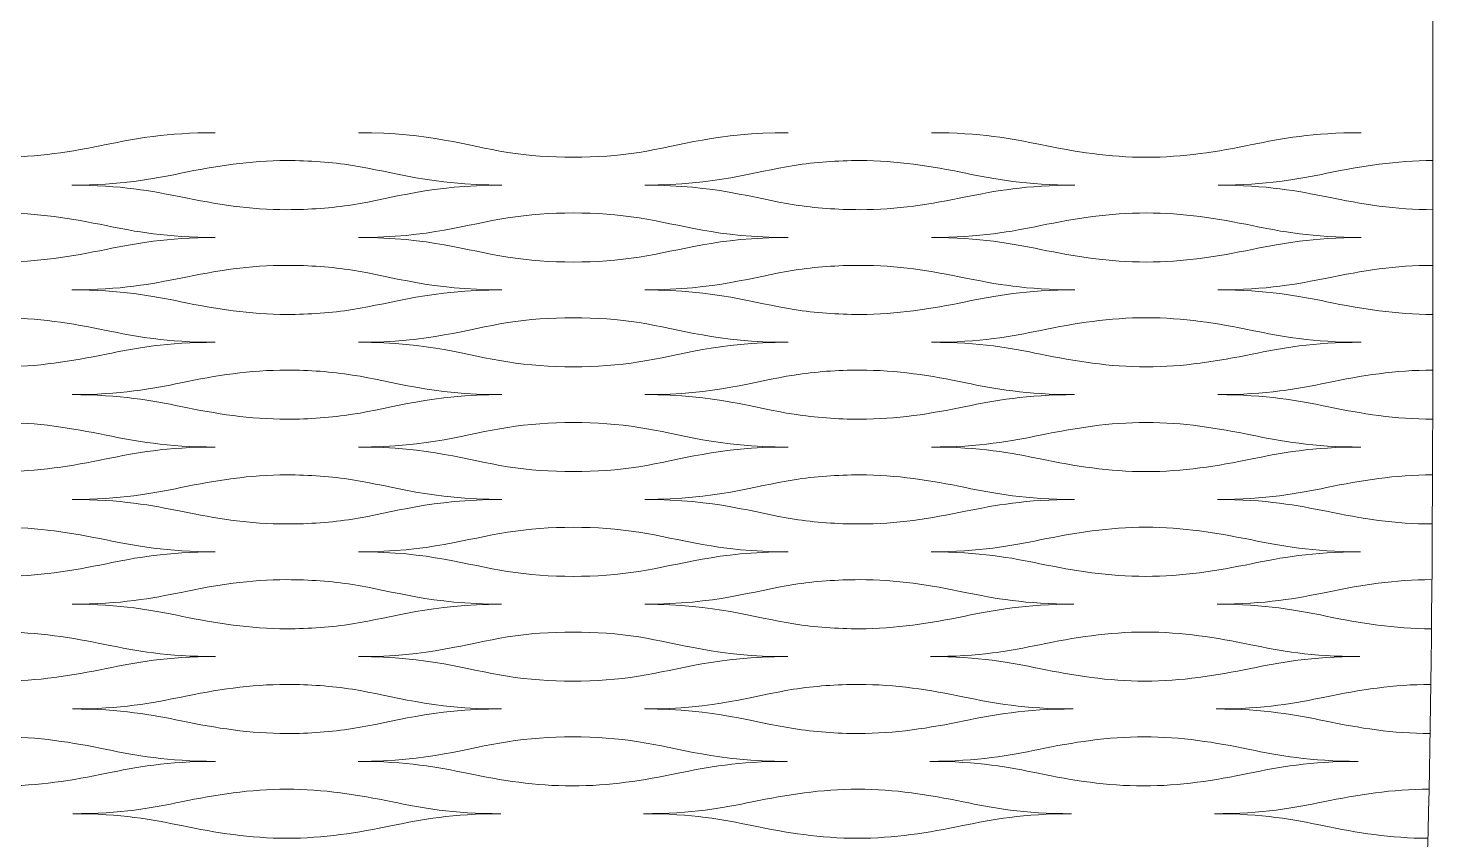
# Model space of a CAD drawing. Header units: centimetres. Extents: x -29.7 to 21.6, y -14.4 to 13.7.
# Drawn here: x 15.47 to 21.58, y 6.63 to 10.16 of the extents above; entities that cross this region are included whole.
import ezdxf

# ---------------------------------------------------------------- set-up
doc = ezdxf.new("R2010")
doc.units = ezdxf.units.CM
doc.header["$MEASUREMENT"] = 0
doc.layers.add('Layer 1', color=7, linetype='Continuous')

msp = doc.modelspace()

# ---------------------------------------------------------------- linework, layer by layer
at = {"layer": 'Layer 1', "color": 1, "lineweight": 9}
for points, knots in [([(11.61165, 9.70732), (11.61165, 9.70732), (11.61165, 13.6953), (11.61165, 13.6953), (11.61165, 13.6953), (11.61165, 13.6953), (21.58158, 13.6953), (21.58158, 13.6953), (21.58158, 13.6953), (21.58158, 13.6953), (21.58158, 9.70732), (21.58158, 9.70732)], [0, 0, 0, 0, 0.25, 0.25, 0.25, 0.25, 0.5, 0.5, 0.5, 0.5, 1, 1, 1, 1]), ([(14.41568, 9.70732), (14.62603, 9.70732), (14.76536, 9.68134), (14.88959, 9.65572), (14.88959, 9.65572), (15.04142, 9.62438), (15.18971, 9.60047), (15.35034, 9.60047), (15.35034, 9.60047), (15.51098, 9.60047), (15.6593, 9.62438), (15.81116, 9.65572), (15.81116, 9.65572), (15.9354, 9.68134), (16.07472, 9.70732), (16.28503, 9.70732)], [0, 0, 0, 0, 0.2, 0.2, 0.2, 0.2, 0.4, 0.4, 0.4, 0.4, 0.6, 0.6, 0.6, 0.6, 1, 1, 1, 1]), ([(16.90814, 9.70732), (17.21971, 9.70732), (17.3755, 9.65033), (17.55724, 9.62184), (17.55724, 9.62184), (17.73902, 9.59333), (17.94671, 9.59333), (18.12845, 9.62184), (18.12845, 9.62184), (18.31019, 9.65033), (18.46598, 9.70732), (18.77755, 9.70732)], [0, 0, 0, 0, 0.25, 0.25, 0.25, 0.25, 0.5, 0.5, 0.5, 0.5, 1, 1, 1, 1]), ([(21.58158, 9.70732), (21.58158, 6.85878), (21.58158, 5.4345), (21.33233, 4.0102), (21.33233, 4.0102), (21.08307, 2.58594), (20.58459, 1.16166), (18.59057, -0.26262)], [0, 0, 0, 0, 0.3333333, 0.3333333, 0.3333333, 0.3333333, 1, 1, 1, 1]), ([(19.40063, 9.70732), (19.61098, 9.70732), (19.7503, 9.68134), (19.87457, 9.65572), (19.87457, 9.65572), (20.02637, 9.62438), (20.17465, 9.60047), (20.33529, 9.60047), (20.33529, 9.60047), (20.49593, 9.60047), (20.64425, 9.62438), (20.79611, 9.65572), (20.79611, 9.65572), (20.92038, 9.68134), (21.0597, 9.70732), (21.27001, 9.70732)], [0, 0, 0, 0, 0.2, 0.2, 0.2, 0.2, 0.4, 0.4, 0.4, 0.4, 0.6, 0.6, 0.6, 0.6, 1, 1, 1, 1]), ([(16.59661, 9.58622), (16.43598, 9.58622), (16.28769, 9.5623), (16.13582, 9.53098), (16.13582, 9.53098), (16.01159, 9.50534), (15.87226, 9.47936), (15.66195, 9.47936)], [0, 0, 0, 0, 0.3333333, 0.3333333, 0.3333333, 0.3333333, 1, 1, 1, 1]), ([(16.59661, 9.58622), (16.69397, 9.58622), (16.79133, 9.5791), (16.88219, 9.56484), (16.88219, 9.56484), (17.06393, 9.53635), (17.21971, 9.47936), (17.53129, 9.47936)], [0, 0, 0, 0, 0.3333333, 0.3333333, 0.3333333, 0.3333333, 1, 1, 1, 1]), ([(19.08909, 9.58622), (18.99173, 9.58622), (18.89436, 9.5791), (18.80351, 9.56484), (18.80351, 9.56484), (18.62177, 9.53635), (18.46598, 9.47936), (18.15441, 9.47936)], [0, 0, 0, 0, 0.3333333, 0.3333333, 0.3333333, 0.3333333, 1, 1, 1, 1]), ([(19.08906, 9.58622), (19.24973, 9.58622), (19.39801, 9.5623), (19.54984, 9.53098), (19.54984, 9.53098), (19.67411, 9.50534), (19.81344, 9.47936), (20.02379, 9.47936)], [0, 0, 0, 0, 0.3333333, 0.3333333, 0.3333333, 0.3333333, 1, 1, 1, 1]), ([(21.58156, 9.58622), (21.42093, 9.58622), (21.27264, 9.5623), (21.12081, 9.53098), (21.12081, 9.53098), (20.99654, 9.50534), (20.85721, 9.47936), (20.64687, 9.47936)], [0, 0, 0, 0, 0.3333333, 0.3333333, 0.3333333, 0.3333333, 1, 1, 1, 1]), ([(16.59661, 9.37249), (16.43598, 9.37249), (16.28769, 9.39641), (16.13582, 9.42773), (16.13582, 9.42773), (16.01159, 9.45339), (15.87226, 9.47936), (15.66195, 9.47936)], [0, 0, 0, 0, 0.3333333, 0.3333333, 0.3333333, 0.3333333, 1, 1, 1, 1]), ([(16.59661, 9.37249), (16.69397, 9.37249), (16.79133, 9.37963), (16.88219, 9.39389), (16.88219, 9.39389), (17.06393, 9.42238), (17.21971, 9.47936), (17.53129, 9.47936)], [0, 0, 0, 0, 0.3333333, 0.3333333, 0.3333333, 0.3333333, 1, 1, 1, 1]), ([(19.08909, 9.37249), (18.99173, 9.37249), (18.89436, 9.37963), (18.80351, 9.39389), (18.80351, 9.39389), (18.62177, 9.42238), (18.46598, 9.47936), (18.15441, 9.47936)], [0, 0, 0, 0, 0.3333333, 0.3333333, 0.3333333, 0.3333333, 1, 1, 1, 1]), ([(19.08906, 9.37249), (19.24969, 9.37249), (19.39801, 9.39641), (19.54984, 9.42773), (19.54984, 9.42773), (19.67411, 9.45339), (19.81344, 9.47936), (20.02379, 9.47936)], [0, 0, 0, 0, 0.3333333, 0.3333333, 0.3333333, 0.3333333, 1, 1, 1, 1]), ([(21.58153, 9.37249), (21.42089, 9.37249), (21.27264, 9.39641), (21.12081, 9.42773), (21.12081, 9.42773), (20.99654, 9.45339), (20.85721, 9.47936), (20.64687, 9.47936)], [0, 0, 0, 0, 0.3333333, 0.3333333, 0.3333333, 0.3333333, 1, 1, 1, 1]), ([(14.41572, 9.2514), (14.62603, 9.2514), (14.76536, 9.27737), (14.88959, 9.30302), (14.88959, 9.30302), (15.04145, 9.33435), (15.18971, 9.35826), (15.35034, 9.35826), (15.35034, 9.35826), (15.51098, 9.35826), (15.6593, 9.33435), (15.81116, 9.30302), (15.81116, 9.30302), (15.93543, 9.27737), (16.07472, 9.2514), (16.28503, 9.2514)], [0, 0, 0, 0, 0.2, 0.2, 0.2, 0.2, 0.4, 0.4, 0.4, 0.4, 0.6, 0.6, 0.6, 0.6, 1, 1, 1, 1]), ([(16.90814, 9.2514), (17.21971, 9.2514), (17.3755, 9.30838), (17.55724, 9.33689), (17.55724, 9.33689), (17.73902, 9.36538), (17.94671, 9.36538), (18.12845, 9.33689), (18.12845, 9.33689), (18.31019, 9.30838), (18.46598, 9.2514), (18.77755, 9.2514)], [0, 0, 0, 0, 0.25, 0.25, 0.25, 0.25, 0.5, 0.5, 0.5, 0.5, 1, 1, 1, 1]), ([(19.40063, 9.2514), (19.61094, 9.2514), (19.75027, 9.27737), (19.87454, 9.30302), (19.87454, 9.30302), (20.02637, 9.33435), (20.17465, 9.35826), (20.33526, 9.35826), (20.33526, 9.35826), (20.49593, 9.35826), (20.64421, 9.33435), (20.79608, 9.30302), (20.79608, 9.30302), (20.92035, 9.27737), (21.05967, 9.2514), (21.26999, 9.2514)], [0, 0, 0, 0, 0.2, 0.2, 0.2, 0.2, 0.4, 0.4, 0.4, 0.4, 0.6, 0.6, 0.6, 0.6, 1, 1, 1, 1]), ([(14.41572, 9.2514), (14.62603, 9.2514), (14.76536, 9.22543), (14.88963, 9.19979), (14.88963, 9.19979), (15.04145, 9.16845), (15.18974, 9.14453), (15.35034, 9.14453), (15.35034, 9.14453), (15.511, 9.14453), (15.65934, 9.16845), (15.81116, 9.19979), (15.81116, 9.19979), (15.93543, 9.22543), (16.07472, 9.2514), (16.28503, 9.2514)], [0, 0, 0, 0, 0.2, 0.2, 0.2, 0.2, 0.4, 0.4, 0.4, 0.4, 0.6, 0.6, 0.6, 0.6, 1, 1, 1, 1]), ([(16.90814, 9.2514), (17.21971, 9.2514), (17.3755, 9.19441), (17.55724, 9.16592), (17.55724, 9.16592), (17.73902, 9.13743), (17.94668, 9.13743), (18.12841, 9.16592), (18.12841, 9.16592), (18.31016, 9.19441), (18.46595, 9.2514), (18.77752, 9.2514)], [0, 0, 0, 0, 0.25, 0.25, 0.25, 0.25, 0.5, 0.5, 0.5, 0.5, 1, 1, 1, 1]), ([(19.40063, 9.2514), (19.61094, 9.2514), (19.75027, 9.22543), (19.87451, 9.19979), (19.87451, 9.19979), (20.0263, 9.16845), (20.17456, 9.14453), (20.3352, 9.14453), (20.3352, 9.14453), (20.49586, 9.14453), (20.64418, 9.16845), (20.79604, 9.19979), (20.79604, 9.19979), (20.92031, 9.22543), (21.05967, 9.2514), (21.26999, 9.2514)], [0, 0, 0, 0, 0.2, 0.2, 0.2, 0.2, 0.4, 0.4, 0.4, 0.4, 0.6, 0.6, 0.6, 0.6, 1, 1, 1, 1]), ([(16.59661, 9.13029), (16.43598, 9.13029), (16.28769, 9.10638), (16.13586, 9.07505), (16.13586, 9.07505), (16.01159, 9.0494), (15.87226, 9.02344), (15.66195, 9.02344)], [0, 0, 0, 0, 0.3333333, 0.3333333, 0.3333333, 0.3333333, 1, 1, 1, 1]), ([(16.59661, 9.13029), (16.69397, 9.13029), (16.79133, 9.12318), (16.88219, 9.10892), (16.88219, 9.10892), (17.06393, 9.08045), (17.21971, 9.02344), (17.53129, 9.02344)], [0, 0, 0, 0, 0.3333333, 0.3333333, 0.3333333, 0.3333333, 1, 1, 1, 1]), ([(19.08906, 9.13029), (18.9917, 9.13029), (18.89436, 9.12318), (18.80347, 9.10892), (18.80347, 9.10892), (18.62173, 9.08045), (18.46595, 9.02344), (18.15441, 9.02344)], [0, 0, 0, 0, 0.3333333, 0.3333333, 0.3333333, 0.3333333, 1, 1, 1, 1]), ([(19.08902, 9.13029), (19.24966, 9.13029), (19.39795, 9.10638), (19.54977, 9.07505), (19.54977, 9.07505), (19.67399, 9.0494), (19.8133, 9.02344), (20.02362, 9.02344)], [0, 0, 0, 0, 0.3333333, 0.3333333, 0.3333333, 0.3333333, 1, 1, 1, 1]), ([(21.58146, 9.13029), (21.4208, 9.13029), (21.2725, 9.10638), (21.12065, 9.07505), (21.12065, 9.07505), (20.99638, 9.0494), (20.85705, 9.02344), (20.64674, 9.02344)], [0, 0, 0, 0, 0.3333333, 0.3333333, 0.3333333, 0.3333333, 1, 1, 1, 1]), ([(16.59661, 8.91657), (16.43598, 8.91657), (16.28769, 8.94048), (16.13586, 8.97182), (16.13586, 8.97182), (16.01162, 8.99746), (15.87226, 9.02344), (15.66195, 9.02344)], [0, 0, 0, 0, 0.3333333, 0.3333333, 0.3333333, 0.3333333, 1, 1, 1, 1]), ([(16.59661, 8.91657), (16.69397, 8.91657), (16.79133, 8.92371), (16.88219, 8.93795), (16.88219, 8.93795), (17.06393, 8.96644), (17.21971, 9.02344), (17.53129, 9.02344)], [0, 0, 0, 0, 0.3333333, 0.3333333, 0.3333333, 0.3333333, 1, 1, 1, 1]), ([(19.08906, 8.91657), (18.9917, 8.91657), (18.89436, 8.92371), (18.80347, 8.93795), (18.80347, 8.93795), (18.62173, 8.96644), (18.46595, 9.02344), (18.15441, 9.02344)], [0, 0, 0, 0, 0.3333333, 0.3333333, 0.3333333, 0.3333333, 1, 1, 1, 1]), ([(19.08896, 8.91657), (19.24959, 8.91657), (19.39785, 8.94048), (19.54975, 8.97182), (19.54975, 8.97182), (19.67399, 8.99746), (19.8133, 9.02344), (20.02362, 9.02344)], [0, 0, 0, 0, 0.3333333, 0.3333333, 0.3333333, 0.3333333, 1, 1, 1, 1]), ([(21.58129, 8.91657), (21.42066, 8.91657), (21.2724, 8.94048), (21.12061, 8.97182), (21.12061, 8.97182), (20.99634, 8.99746), (20.85705, 9.02344), (20.64674, 9.02344)], [0, 0, 0, 0, 0.3333333, 0.3333333, 0.3333333, 0.3333333, 1, 1, 1, 1]), ([(14.41585, 8.79548), (14.62617, 8.79548), (14.76545, 8.82145), (14.88969, 8.8471), (14.88969, 8.8471), (15.04151, 8.87843), (15.18978, 8.90234), (15.35041, 8.90234), (15.35041, 8.90234), (15.51104, 8.90234), (15.65934, 8.87845), (15.81119, 8.8471), (15.81119, 8.8471), (15.93543, 8.82145), (16.07475, 8.79548), (16.28506, 8.79548)], [0, 0, 0, 0, 0.2, 0.2, 0.2, 0.2, 0.4, 0.4, 0.4, 0.4, 0.6, 0.6, 0.6, 0.6, 1, 1, 1, 1]), ([(16.90814, 8.79548), (17.21971, 8.79548), (17.3755, 8.85247), (17.55724, 8.88096), (17.55724, 8.88096), (17.73902, 8.90946), (17.94668, 8.90946), (18.12841, 8.88096), (18.12841, 8.88096), (18.31016, 8.85247), (18.46595, 8.79548), (18.77752, 8.79548)], [0, 0, 0, 0, 0.25, 0.25, 0.25, 0.25, 0.5, 0.5, 0.5, 0.5, 1, 1, 1, 1]), ([(19.40047, 8.79548), (19.61078, 8.79548), (19.75007, 8.82145), (19.87434, 8.8471), (19.87434, 8.8471), (20.02617, 8.87843), (20.17446, 8.90234), (20.33506, 8.90234), (20.33506, 8.90234), (20.49573, 8.90234), (20.64402, 8.87845), (20.79585, 8.8471), (20.79585, 8.8471), (20.92005, 8.82145), (21.05938, 8.79548), (21.26969, 8.79548)], [0, 0, 0, 0, 0.2, 0.2, 0.2, 0.2, 0.4, 0.4, 0.4, 0.4, 0.6, 0.6, 0.6, 0.6, 1, 1, 1, 1]), ([(14.41585, 8.79548), (14.62617, 8.79548), (14.76549, 8.76951), (14.88976, 8.74387), (14.88976, 8.74387), (15.04158, 8.71255), (15.18988, 8.68862), (15.35047, 8.68862), (15.35047, 8.68862), (15.51111, 8.68862), (15.65939, 8.71253), (15.81122, 8.74387), (15.81122, 8.74387), (15.93546, 8.76951), (16.07475, 8.79548), (16.28506, 8.79548)], [0, 0, 0, 0, 0.2, 0.2, 0.2, 0.2, 0.4, 0.4, 0.4, 0.4, 0.6, 0.6, 0.6, 0.6, 1, 1, 1, 1]), ([(16.90814, 8.79548), (17.21968, 8.79548), (17.37546, 8.7385), (17.55718, 8.70999), (17.55718, 8.70999), (17.73891, 8.6815), (17.94661, 8.6815), (18.12832, 8.70999), (18.12832, 8.70999), (18.31006, 8.7385), (18.46584, 8.79548), (18.77739, 8.79548)], [0, 0, 0, 0, 0.25, 0.25, 0.25, 0.25, 0.5, 0.5, 0.5, 0.5, 1, 1, 1, 1]), ([(19.40047, 8.79548), (19.61078, 8.79548), (19.75004, 8.76951), (19.87425, 8.74387), (19.87425, 8.74387), (20.02601, 8.71255), (20.17427, 8.68862), (20.33486, 8.68862), (20.33486, 8.68862), (20.4955, 8.68862), (20.64382, 8.71253), (20.79572, 8.74387), (20.79572, 8.74387), (20.92001, 8.76951), (21.05938, 8.79548), (21.26969, 8.79548)], [0, 0, 0, 0, 0.2, 0.2, 0.2, 0.2, 0.4, 0.4, 0.4, 0.4, 0.6, 0.6, 0.6, 0.6, 1, 1, 1, 1]), ([(16.59661, 8.67439), (16.43601, 8.67439), (16.28771, 8.65048), (16.13589, 8.61914), (16.13589, 8.61914), (16.01165, 8.59349), (15.87236, 8.56753), (15.66208, 8.56753)], [0, 0, 0, 0, 0.3333333, 0.3333333, 0.3333333, 0.3333333, 1, 1, 1, 1]), ([(16.59661, 8.67439), (16.69394, 8.67439), (16.79133, 8.66725), (16.88219, 8.65301), (16.88219, 8.65301), (17.06393, 8.62451), (17.21968, 8.56753), (17.53122, 8.56753)], [0, 0, 0, 0, 0.3333333, 0.3333333, 0.3333333, 0.3333333, 1, 1, 1, 1]), ([(19.0889, 8.67439), (18.99156, 8.67439), (18.8942, 8.66725), (18.80334, 8.65301), (18.80334, 8.65301), (18.6216, 8.62451), (18.46584, 8.56753), (18.15431, 8.56753)], [0, 0, 0, 0, 0.3333333, 0.3333333, 0.3333333, 0.3333333, 1, 1, 1, 1]), ([(19.0888, 8.67439), (19.24939, 8.67439), (19.39766, 8.65048), (19.54942, 8.61914), (19.54942, 8.61914), (19.67365, 8.59349), (19.81291, 8.56753), (20.0232, 8.56753)], [0, 0, 0, 0, 0.3333333, 0.3333333, 0.3333333, 0.3333333, 1, 1, 1, 1]), ([(21.58097, 8.67439), (21.42033, 8.67439), (21.27201, 8.65048), (21.12015, 8.61914), (21.12015, 8.61914), (20.99588, 8.59349), (20.85649, 8.56753), (20.64621, 8.56753)], [0, 0, 0, 0, 0.3333333, 0.3333333, 0.3333333, 0.3333333, 1, 1, 1, 1]), ([(16.59661, 8.46067), (16.43601, 8.46067), (16.28775, 8.48456), (16.13592, 8.51591), (16.13592, 8.51591), (16.01168, 8.54154), (15.87236, 8.56753), (15.66208, 8.56753)], [0, 0, 0, 0, 0.3333333, 0.3333333, 0.3333333, 0.3333333, 1, 1, 1, 1]), ([(16.59661, 8.46067), (16.69394, 8.46067), (16.79133, 8.46779), (16.88219, 8.48202), (16.88219, 8.48202), (17.06393, 8.51053), (17.21968, 8.56753), (17.53122, 8.56753)], [0, 0, 0, 0, 0.3333333, 0.3333333, 0.3333333, 0.3333333, 1, 1, 1, 1]), ([(19.0889, 8.46067), (18.99156, 8.46067), (18.8942, 8.46779), (18.80334, 8.48202), (18.80334, 8.48202), (18.6216, 8.51053), (18.46584, 8.56753), (18.15431, 8.56753)], [0, 0, 0, 0, 0.3333333, 0.3333333, 0.3333333, 0.3333333, 1, 1, 1, 1]), ([(19.08857, 8.46067), (19.24917, 8.46067), (19.39746, 8.48456), (19.54929, 8.51591), (19.54929, 8.51591), (19.67356, 8.54154), (19.81291, 8.56753), (20.0232, 8.56753)], [0, 0, 0, 0, 0.3333333, 0.3333333, 0.3333333, 0.3333333, 1, 1, 1, 1]), ([(21.58051, 8.46067), (21.41991, 8.46067), (21.27169, 8.48456), (21.11995, 8.51591), (21.11995, 8.51591), (20.99579, 8.54154), (20.85649, 8.56753), (20.64621, 8.56753)], [0, 0, 0, 0, 0.3333333, 0.3333333, 0.3333333, 0.3333333, 1, 1, 1, 1]), ([(14.41624, 8.33957), (14.62653, 8.33957), (14.76581, 8.36554), (14.89002, 8.39117), (14.89002, 8.39117), (15.04178, 8.4225), (15.19001, 8.44642), (15.35061, 8.44642), (15.35061, 8.44642), (15.51123, 8.44642), (15.6595, 8.4225), (15.81136, 8.39117), (15.81136, 8.39117), (15.93559, 8.36552), (16.07489, 8.33957), (16.28513, 8.33957)], [0, 0, 0, 0, 0.2, 0.2, 0.2, 0.2, 0.4, 0.4, 0.4, 0.4, 0.6, 0.6, 0.6, 0.6, 1, 1, 1, 1]), ([(16.90814, 8.33957), (17.21968, 8.33957), (17.37546, 8.39655), (17.55718, 8.42504), (17.55718, 8.42504), (17.73891, 8.45353), (17.94661, 8.45353), (18.12832, 8.42504), (18.12832, 8.42504), (18.31006, 8.39655), (18.46584, 8.33957), (18.77739, 8.33957)], [0, 0, 0, 0, 0.25, 0.25, 0.25, 0.25, 0.5, 0.5, 0.5, 0.5, 1, 1, 1, 1]), ([(19.39991, 8.33957), (19.61017, 8.33957), (19.74948, 8.36554), (19.87375, 8.39117), (19.87375, 8.39117), (20.02558, 8.4225), (20.17388, 8.44642), (20.33447, 8.44642), (20.33447, 8.44642), (20.49507, 8.44642), (20.64333, 8.4225), (20.79509, 8.39117), (20.79509, 8.39117), (20.91926, 8.36552), (21.05849, 8.33957), (21.26877, 8.33957)], [0, 0, 0, 0, 0.2, 0.2, 0.2, 0.2, 0.4, 0.4, 0.4, 0.4, 0.6, 0.6, 0.6, 0.6, 1, 1, 1, 1]), ([(14.41624, 8.33957), (14.62653, 8.33957), (14.76588, 8.31359), (14.89011, 8.28795), (14.89011, 8.28795), (15.04194, 8.25661), (15.19024, 8.23271), (15.35077, 8.23271), (15.35077, 8.23271), (15.51136, 8.23271), (15.65959, 8.25661), (15.81138, 8.28795), (15.81138, 8.28795), (15.93559, 8.31359), (16.07489, 8.33957), (16.28513, 8.33957)], [0, 0, 0, 0, 0.2, 0.2, 0.2, 0.2, 0.4, 0.4, 0.4, 0.4, 0.6, 0.6, 0.6, 0.6, 1, 1, 1, 1]), ([(16.90807, 8.33957), (17.21955, 8.33957), (17.3753, 8.28258), (17.55698, 8.25409), (17.55698, 8.25409), (17.73869, 8.22558), (17.94635, 8.22558), (18.12806, 8.25409), (18.12806, 8.25409), (18.30977, 8.28258), (18.46548, 8.33957), (18.77693, 8.33957)], [0, 0, 0, 0, 0.25, 0.25, 0.25, 0.25, 0.5, 0.5, 0.5, 0.5, 1, 1, 1, 1]), ([(19.39991, 8.33957), (19.61017, 8.33957), (19.74943, 8.31359), (19.87356, 8.28795), (19.87356, 8.28795), (20.02519, 8.25661), (20.17338, 8.23271), (20.33395, 8.23271), (20.33395, 8.23271), (20.49452, 8.23271), (20.64287, 8.25661), (20.7948, 8.28795), (20.7948, 8.28795), (20.9191, 8.31359), (21.05849, 8.33957), (21.26877, 8.33957)], [0, 0, 0, 0, 0.2, 0.2, 0.2, 0.2, 0.4, 0.4, 0.4, 0.4, 0.6, 0.6, 0.6, 0.6, 1, 1, 1, 1]), ([(16.59661, 8.21846), (16.43604, 8.21846), (16.28778, 8.19455), (16.13606, 8.16322), (16.13606, 8.16322), (16.01185, 8.13757), (15.87262, 8.11161), (15.66238, 8.11161)], [0, 0, 0, 0, 0.3333333, 0.3333333, 0.3333333, 0.3333333, 1, 1, 1, 1]), ([(16.59661, 8.21846), (16.69394, 8.21846), (16.79127, 8.21134), (16.88212, 8.19708), (16.88212, 8.19708), (17.06383, 8.1686), (17.21955, 8.11161), (17.53106, 8.11161)], [0, 0, 0, 0, 0.3333333, 0.3333333, 0.3333333, 0.3333333, 1, 1, 1, 1]), ([(19.08844, 8.21846), (18.99107, 8.21846), (18.89377, 8.21134), (18.80291, 8.19708), (18.80291, 8.19708), (18.62121, 8.1686), (18.46548, 8.11161), (18.15398, 8.11161)], [0, 0, 0, 0, 0.3333333, 0.3333333, 0.3333333, 0.3333333, 1, 1, 1, 1]), ([(19.08814, 8.21846), (19.24871, 8.21846), (19.3969, 8.19455), (19.5486, 8.16322), (19.5486, 8.16322), (19.6727, 8.13757), (19.8119, 8.11161), (20.02211, 8.11161)], [0, 0, 0, 0, 0.3333333, 0.3333333, 0.3333333, 0.3333333, 1, 1, 1, 1]), ([(21.57969, 8.21846), (21.41913, 8.21846), (21.27074, 8.19455), (21.11884, 8.16322), (21.11884, 8.16322), (20.99454, 8.13757), (20.85518, 8.11161), (20.64497, 8.11161)], [0, 0, 0, 0, 0.3333333, 0.3333333, 0.3333333, 0.3333333, 1, 1, 1, 1]), ([(16.59661, 8.00474), (16.43608, 8.00474), (16.28785, 8.02865), (16.13608, 8.06), (16.13608, 8.06), (16.01188, 8.08563), (15.87262, 8.11161), (15.66238, 8.11161)], [0, 0, 0, 0, 0.3333333, 0.3333333, 0.3333333, 0.3333333, 1, 1, 1, 1]), ([(16.59661, 8.00474), (16.69394, 8.00474), (16.79127, 8.01187), (16.88212, 8.02612), (16.88212, 8.02612), (17.06383, 8.05461), (17.21955, 8.11161), (17.53106, 8.11161)], [0, 0, 0, 0, 0.3333333, 0.3333333, 0.3333333, 0.3333333, 1, 1, 1, 1]), ([(19.08844, 8.00474), (18.99107, 8.00474), (18.89377, 8.01187), (18.80291, 8.02612), (18.80291, 8.02612), (18.62121, 8.05461), (18.46548, 8.11161), (18.15398, 8.11161)], [0, 0, 0, 0, 0.3333333, 0.3333333, 0.3333333, 0.3333333, 1, 1, 1, 1]), ([(19.08766, 8.00474), (19.24819, 8.00474), (19.39648, 8.02865), (19.5483, 8.06), (19.5483, 8.06), (19.67257, 8.08563), (19.8119, 8.11161), (20.02211, 8.11161)], [0, 0, 0, 0, 0.3333333, 0.3333333, 0.3333333, 0.3333333, 1, 1, 1, 1]), ([(21.57871, 8.00474), (21.41818, 8.00474), (21.27004, 8.02865), (21.11841, 8.06), (21.11841, 8.06), (20.99434, 8.08563), (20.85518, 8.11161), (20.64497, 8.11161)], [0, 0, 0, 0, 0.3333333, 0.3333333, 0.3333333, 0.3333333, 1, 1, 1, 1]), ([(14.41719, 7.88364), (14.62737, 7.88364), (14.76654, 7.90962), (14.8907, 7.93526), (14.8907, 7.93526), (15.04237, 7.9666), (15.19053, 7.99049), (15.35106, 7.99049), (15.35106, 7.99049), (15.51163, 7.99051), (15.65986, 7.9666), (15.81165, 7.93526), (15.81165, 7.93526), (15.93582, 7.90962), (16.07508, 7.88364), (16.28526, 7.88364)], [0, 0, 0, 0, 0.2, 0.2, 0.2, 0.2, 0.4, 0.4, 0.4, 0.4, 0.6, 0.6, 0.6, 0.6, 1, 1, 1, 1]), ([(16.90807, 7.88364), (17.21955, 7.88364), (17.3753, 7.94063), (17.55698, 7.96912), (17.55698, 7.96912), (17.73869, 7.99763), (17.94635, 7.99763), (18.12806, 7.96912), (18.12806, 7.96912), (18.30977, 7.94063), (18.46548, 7.88364), (18.77693, 7.88364)], [0, 0, 0, 0, 0.25, 0.25, 0.25, 0.25, 0.5, 0.5, 0.5, 0.5, 1, 1, 1, 1]), ([(19.39873, 7.88364), (19.60888, 7.88364), (19.74821, 7.90962), (19.87245, 7.93526), (19.87245, 7.93526), (20.02427, 7.9666), (20.17254, 7.99049), (20.33307, 7.99049), (20.33307, 7.99049), (20.49363, 7.99051), (20.64179, 7.9666), (20.79339, 7.93526), (20.79339, 7.93526), (20.91747, 7.90962), (21.05662, 7.88364), (21.26677, 7.88364)], [0, 0, 0, 0, 0.2, 0.2, 0.2, 0.2, 0.4, 0.4, 0.4, 0.4, 0.6, 0.6, 0.6, 0.6, 1, 1, 1, 1]), ([(14.41719, 7.88364), (14.62737, 7.88364), (14.7667, 7.85768), (14.89093, 7.83202), (14.89093, 7.83202), (15.0427, 7.8007), (15.19092, 7.77681), (15.35142, 7.77681), (15.35142, 7.77681), (15.51193, 7.77681), (15.66009, 7.8007), (15.81178, 7.83202), (15.81178, 7.83202), (15.93588, 7.85768), (16.07508, 7.88364), (16.28526, 7.88364)], [0, 0, 0, 0, 0.2, 0.2, 0.2, 0.2, 0.4, 0.4, 0.4, 0.4, 0.6, 0.6, 0.6, 0.6, 1, 1, 1, 1]), ([(16.90794, 7.88364), (17.21928, 7.88364), (17.37494, 7.82666), (17.55659, 7.79818), (17.55659, 7.79818), (17.73823, 7.76967), (17.94576, 7.76967), (18.12737, 7.79818), (18.12737, 7.79818), (18.30902, 7.82666), (18.46467, 7.88364), (18.77601, 7.88364)], [0, 0, 0, 0, 0.25, 0.25, 0.25, 0.25, 0.5, 0.5, 0.5, 0.5, 1, 1, 1, 1]), ([(19.39873, 7.88364), (19.60888, 7.88364), (19.74801, 7.85768), (19.87199, 7.83202), (19.87199, 7.83202), (20.02352, 7.8007), (20.17152, 7.77681), (20.33201, 7.77681), (20.33201, 7.77681), (20.49255, 7.77681), (20.64088, 7.8007), (20.79283, 7.83202), (20.79283, 7.83202), (20.91716, 7.85768), (21.05662, 7.88364), (21.26677, 7.88364)], [0, 0, 0, 0, 0.2, 0.2, 0.2, 0.2, 0.4, 0.4, 0.4, 0.4, 0.6, 0.6, 0.6, 0.6, 1, 1, 1, 1]), ([(16.59661, 7.76254), (16.4361, 7.76254), (16.28794, 7.73865), (16.13631, 7.70731), (16.13631, 7.70731), (16.01221, 7.68167), (15.87301, 7.65568), (15.66297, 7.65568)], [0, 0, 0, 0, 0.3333333, 0.3333333, 0.3333333, 0.3333333, 1, 1, 1, 1]), ([(16.59661, 7.76254), (16.6939, 7.76254), (16.7912, 7.75543), (16.88199, 7.74117), (16.88199, 7.74117), (17.0636, 7.71269), (17.21928, 7.65568), (17.53064, 7.65568)], [0, 0, 0, 0, 0.3333333, 0.3333333, 0.3333333, 0.3333333, 1, 1, 1, 1]), ([(19.08739, 7.76254), (18.99006, 7.76254), (18.89275, 7.75543), (18.80197, 7.74117), (18.80197, 7.74117), (18.62036, 7.71269), (18.46467, 7.65568), (18.15332, 7.65568)], [0, 0, 0, 0, 0.3333333, 0.3333333, 0.3333333, 0.3333333, 1, 1, 1, 1]), ([(19.08684, 7.76254), (19.24733, 7.76254), (19.3954, 7.73865), (19.54693, 7.70731), (19.54693, 7.70731), (19.67091, 7.68167), (19.80997, 7.65568), (20.02002, 7.65568)], [0, 0, 0, 0, 0.3333333, 0.3333333, 0.3333333, 0.3333333, 1, 1, 1, 1]), ([(21.5771, 7.76254), (21.41657, 7.76254), (21.26822, 7.73865), (21.11628, 7.70731), (21.11628, 7.70731), (20.99196, 7.68167), (20.85259, 7.65568), (20.64248, 7.65568)], [0, 0, 0, 0, 0.3333333, 0.3333333, 0.3333333, 0.3333333, 1, 1, 1, 1]), ([(16.59661, 7.54886), (16.43617, 7.54886), (16.28807, 7.57275), (16.13638, 7.60408), (16.13638, 7.60408), (16.01227, 7.62973), (15.87301, 7.65568), (15.66297, 7.65568)], [0, 0, 0, 0, 0.3333333, 0.3333333, 0.3333333, 0.3333333, 1, 1, 1, 1]), ([(16.59661, 7.54886), (16.6939, 7.54886), (16.7912, 7.55597), (16.88199, 7.57019), (16.88199, 7.57019), (17.0636, 7.5987), (17.21928, 7.65568), (17.53064, 7.65568)], [0, 0, 0, 0, 0.3333333, 0.3333333, 0.3333333, 0.3333333, 1, 1, 1, 1]), ([(19.08739, 7.54886), (18.99006, 7.54886), (18.89275, 7.55597), (18.80197, 7.57019), (18.80197, 7.57019), (18.62036, 7.5987), (18.46467, 7.65568), (18.15332, 7.65568)], [0, 0, 0, 0, 0.3333333, 0.3333333, 0.3333333, 0.3333333, 1, 1, 1, 1]), ([(19.08592, 7.54886), (19.24635, 7.54886), (19.39454, 7.57275), (19.54637, 7.60408), (19.54637, 7.60408), (19.67061, 7.62973), (19.80997, 7.65568), (20.02002, 7.65568)], [0, 0, 0, 0, 0.3333333, 0.3333333, 0.3333333, 0.3333333, 1, 1, 1, 1]), ([(21.57521, 7.54886), (21.41477, 7.54886), (21.26687, 7.57275), (21.11547, 7.60408), (21.11547, 7.60408), (20.99156, 7.62973), (20.85259, 7.65568), (20.64248, 7.65568)], [0, 0, 0, 0, 0.3333333, 0.3333333, 0.3333333, 0.3333333, 1, 1, 1, 1]), ([(14.41892, 7.42773), (14.62895, 7.42773), (14.76797, 7.45371), (14.89198, 7.47937), (14.89198, 7.47937), (15.04352, 7.5107), (15.19155, 7.53459), (15.35195, 7.53459), (15.35195, 7.53459), (15.51242, 7.53459), (15.66057, 7.5107), (15.81224, 7.47937), (15.81224, 7.47937), (15.93635, 7.45371), (16.0755, 7.42773), (16.28552, 7.42773)], [0, 0, 0, 0, 0.2, 0.2, 0.2, 0.2, 0.4, 0.4, 0.4, 0.4, 0.6, 0.6, 0.6, 0.6, 1, 1, 1, 1]), ([(16.90794, 7.42773), (17.21928, 7.42773), (17.37494, 7.48472), (17.55659, 7.51321), (17.55659, 7.51321), (17.73823, 7.5417), (17.94576, 7.5417), (18.12737, 7.51321), (18.12737, 7.51321), (18.30902, 7.48472), (18.46467, 7.42773), (18.77601, 7.42773)], [0, 0, 0, 0, 0.25, 0.25, 0.25, 0.25, 0.5, 0.5, 0.5, 0.5, 1, 1, 1, 1]), ([(19.39648, 7.42773), (19.6065, 7.42773), (19.74576, 7.45371), (19.86999, 7.47937), (19.86999, 7.47937), (20.02179, 7.5107), (20.17002, 7.53459), (20.33045, 7.53459), (20.33045, 7.53459), (20.49088, 7.53459), (20.63882, 7.5107), (20.79024, 7.47937), (20.79024, 7.47937), (20.91416, 7.45371), (21.05306, 7.42773), (21.26308, 7.42773)], [0, 0, 0, 0, 0.2, 0.2, 0.2, 0.2, 0.4, 0.4, 0.4, 0.4, 0.6, 0.6, 0.6, 0.6, 1, 1, 1, 1]), ([(14.41892, 7.42773), (14.62895, 7.42773), (14.7682, 7.40178), (14.89241, 7.37613), (14.89241, 7.37613), (15.04414, 7.3448), (15.19226, 7.3209), (15.35256, 7.3209), (15.35256, 7.3209), (15.51294, 7.3209), (15.6609, 7.3448), (15.81244, 7.37613), (15.81244, 7.37613), (15.93644, 7.40178), (16.0755, 7.42773), (16.28552, 7.42773)], [0, 0, 0, 0, 0.2, 0.2, 0.2, 0.2, 0.4, 0.4, 0.4, 0.4, 0.6, 0.6, 0.6, 0.6, 1, 1, 1, 1]), ([(16.90771, 7.42773), (17.2188, 7.42773), (17.37435, 7.37076), (17.55583, 7.34226), (17.55583, 7.34226), (17.73728, 7.31379), (17.94468, 7.31379), (18.12616, 7.34226), (18.12616, 7.34226), (18.30764, 7.37076), (18.46319, 7.42773), (18.77431, 7.42773)], [0, 0, 0, 0, 0.25, 0.25, 0.25, 0.25, 0.5, 0.5, 0.5, 0.5, 1, 1, 1, 1]), ([(19.39648, 7.42773), (19.6065, 7.42773), (19.7454, 7.40178), (19.86921, 7.37613), (19.86921, 7.37613), (20.02044, 7.3448), (20.16821, 7.3209), (20.32855, 7.3209), (20.32855, 7.3209), (20.48891, 7.3209), (20.63721, 7.3448), (20.7892, 7.37613), (20.7892, 7.37613), (20.9136, 7.40178), (21.05306, 7.42773), (21.26308, 7.42773)], [0, 0, 0, 0, 0.2, 0.2, 0.2, 0.2, 0.4, 0.4, 0.4, 0.4, 0.6, 0.6, 0.6, 0.6, 1, 1, 1, 1]), ([(16.59661, 7.30665), (16.43627, 7.30665), (16.28824, 7.28274), (16.13674, 7.25142), (16.13674, 7.25142), (16.01279, 7.22578), (15.8738, 7.19981), (15.66394, 7.19981)], [0, 0, 0, 0, 0.3333333, 0.3333333, 0.3333333, 0.3333333, 1, 1, 1, 1]), ([(16.59661, 7.30665), (16.69384, 7.30665), (16.79103, 7.29953), (16.88176, 7.2853), (16.88176, 7.2853), (17.06327, 7.25679), (17.2188, 7.19981), (17.52991, 7.19981)], [0, 0, 0, 0, 0.3333333, 0.3333333, 0.3333333, 0.3333333, 1, 1, 1, 1]), ([(19.0854, 7.30665), (18.98819, 7.30665), (18.89096, 7.29953), (18.80023, 7.2853), (18.80023, 7.2853), (18.61872, 7.25679), (18.46319, 7.19981), (18.15212, 7.19981)], [0, 0, 0, 0, 0.3333333, 0.3333333, 0.3333333, 0.3333333, 1, 1, 1, 1]), ([(19.08447, 7.30665), (19.24484, 7.30665), (19.39268, 7.28274), (19.54392, 7.25142), (19.54392, 7.25142), (19.6677, 7.22578), (19.80646, 7.19981), (20.01636, 7.19981)], [0, 0, 0, 0, 0.3333333, 0.3333333, 0.3333333, 0.3333333, 1, 1, 1, 1]), ([(21.57236, 7.30665), (21.41206, 7.30665), (21.26367, 7.28274), (21.11171, 7.25142), (21.11171, 7.25142), (20.98737, 7.22578), (20.84801, 7.19981), (20.63812, 7.19981)], [0, 0, 0, 0, 0.3333333, 0.3333333, 0.3333333, 0.3333333, 1, 1, 1, 1]), ([(16.59661, 7.09296), (16.43637, 7.09296), (16.28844, 7.11687), (16.1369, 7.14819), (16.1369, 7.14819), (16.0129, 7.17384), (15.8738, 7.19981), (15.66394, 7.19981)], [0, 0, 0, 0, 0.3333333, 0.3333333, 0.3333333, 0.3333333, 1, 1, 1, 1]), ([(16.59661, 7.09296), (16.69384, 7.09296), (16.79103, 7.10009), (16.88176, 7.11434), (16.88176, 7.11434), (17.06327, 7.14283), (17.2188, 7.19981), (17.52991, 7.19981)], [0, 0, 0, 0, 0.3333333, 0.3333333, 0.3333333, 0.3333333, 1, 1, 1, 1]), ([(19.0854, 7.09296), (18.98819, 7.09296), (18.89096, 7.10009), (18.80023, 7.11434), (18.80023, 7.11434), (18.61872, 7.14283), (18.46319, 7.19981), (18.15212, 7.19981)], [0, 0, 0, 0, 0.3333333, 0.3333333, 0.3333333, 0.3333333, 1, 1, 1, 1]), ([(19.08291, 7.09296), (19.24314, 7.09296), (19.39125, 7.11687), (19.543, 7.14819), (19.543, 7.14819), (19.6672, 7.17384), (19.80646, 7.19981), (20.01636, 7.19981)], [0, 0, 0, 0, 0.3333333, 0.3333333, 0.3333333, 0.3333333, 1, 1, 1, 1]), ([(21.56919, 7.09296), (21.40898, 7.09296), (21.26138, 7.11687), (21.11034, 7.14819), (21.11034, 7.14819), (20.98669, 7.17384), (20.84801, 7.19981), (20.63812, 7.19981)], [0, 0, 0, 0, 0.3333333, 0.3333333, 0.3333333, 0.3333333, 1, 1, 1, 1]), ([(14.42187, 6.97188), (14.63163, 6.97188), (14.77039, 6.99784), (14.89421, 7.02349), (14.89421, 7.02349), (15.04545, 7.05482), (15.19325, 7.07873), (15.35348, 7.07873), (15.35348, 7.07873), (15.51372, 7.07873), (15.66175, 7.05482), (15.81326, 7.02349), (15.81326, 7.02349), (15.93723, 6.99784), (16.07622, 6.97188), (16.28595, 6.97188)], [0, 0, 0, 0, 0.2, 0.2, 0.2, 0.2, 0.4, 0.4, 0.4, 0.4, 0.6, 0.6, 0.6, 0.6, 1, 1, 1, 1]), ([(16.90771, 6.97188), (17.2188, 6.97188), (17.37435, 7.02887), (17.55583, 7.05734), (17.55583, 7.05734), (17.73728, 7.08585), (17.94468, 7.08585), (18.12616, 7.05734), (18.12616, 7.05734), (18.30764, 7.02887), (18.46319, 6.97188), (18.77431, 6.97188)], [0, 0, 0, 0, 0.25, 0.25, 0.25, 0.25, 0.5, 0.5, 0.5, 0.5, 1, 1, 1, 1]), ([(19.39268, 6.97188), (19.6024, 6.97188), (19.74157, 6.99784), (19.86573, 7.02349), (19.86573, 7.02349), (20.0175, 7.05482), (20.16566, 7.07873), (20.32584, 7.07873), (20.32584, 7.07873), (20.4861, 7.07873), (20.63378, 7.05482), (20.78482, 7.02349), (20.78482, 7.02349), (20.9084, 6.99784), (21.047, 6.97188), (21.25672, 6.97188)], [0, 0, 0, 0, 0.2, 0.2, 0.2, 0.2, 0.4, 0.4, 0.4, 0.4, 0.6, 0.6, 0.6, 0.6, 1, 1, 1, 1]), ([(14.42187, 6.97188), (14.63163, 6.97188), (14.77079, 6.9459), (14.89489, 6.92027), (14.89489, 6.92027), (15.04649, 6.88895), (15.19443, 6.86506), (15.35453, 6.86506), (15.35453, 6.86506), (15.5146, 6.86506), (15.66231, 6.88895), (15.81358, 6.92027), (15.81358, 6.92027), (15.93736, 6.9459), (16.07622, 6.97188), (16.28595, 6.97188)], [0, 0, 0, 0, 0.2, 0.2, 0.2, 0.2, 0.4, 0.4, 0.4, 0.4, 0.6, 0.6, 0.6, 0.6, 1, 1, 1, 1]), ([(16.90728, 6.97188), (17.11702, 6.97188), (17.25588, 6.9459), (17.37965, 6.92027), (17.37965, 6.92027), (17.53089, 6.88895), (17.67856, 6.86506), (17.83864, 6.86506), (17.83864, 6.86506), (17.99875, 6.86506), (18.14671, 6.88895), (18.29834, 6.92027), (18.29834, 6.92027), (18.42242, 6.9459), (18.56161, 6.97188), (18.77133, 6.97188)], [0, 0, 0, 0, 0.2, 0.2, 0.2, 0.2, 0.4, 0.4, 0.4, 0.4, 0.6, 0.6, 0.6, 0.6, 1, 1, 1, 1]), ([(19.39268, 6.97188), (19.6024, 6.97188), (19.74098, 6.9459), (19.86443, 6.92027), (19.86443, 6.92027), (20.01531, 6.88895), (20.16268, 6.86506), (20.32276, 6.86506), (20.32276, 6.86506), (20.48286, 6.86506), (20.63113, 6.88895), (20.78315, 6.92027), (20.78315, 6.92027), (20.90751, 6.9459), (21.047, 6.97188), (21.25672, 6.97188)], [0, 0, 0, 0, 0.2, 0.2, 0.2, 0.2, 0.4, 0.4, 0.4, 0.4, 0.6, 0.6, 0.6, 0.6, 1, 1, 1, 1]), ([(16.59661, 6.85081), (16.43653, 6.85081), (16.28876, 6.82691), (16.13753, 6.79558), (16.13753, 6.79558), (16.01378, 6.76995), (15.87511, 6.74398), (15.66562, 6.74398)], [0, 0, 0, 0, 0.3333333, 0.3333333, 0.3333333, 0.3333333, 1, 1, 1, 1]), ([(16.59661, 6.85081), (16.75667, 6.85081), (16.90447, 6.82691), (17.05567, 6.79558), (17.05567, 6.79558), (17.17942, 6.76995), (17.31809, 6.74398), (17.52762, 6.74398)], [0, 0, 0, 0, 0.3333333, 0.3333333, 0.3333333, 0.3333333, 1, 1, 1, 1]), ([(19.08055, 6.85081), (18.92048, 6.85081), (18.77241, 6.82691), (18.62085, 6.79558), (18.62085, 6.79558), (18.4968, 6.76995), (18.35777, 6.74398), (18.14829, 6.74398)], [0, 0, 0, 0, 0.3333333, 0.3333333, 0.3333333, 0.3333333, 1, 1, 1, 1]), ([(19.08055, 6.85081), (19.24065, 6.85081), (19.38817, 6.82691), (19.53898, 6.79558), (19.53898, 6.79558), (19.66243, 6.76995), (19.8008, 6.74398), (20.0103, 6.74398)], [0, 0, 0, 0, 0.3333333, 0.3333333, 0.3333333, 0.3333333, 1, 1, 1, 1]), ([(21.56453, 6.85081), (21.40446, 6.85081), (21.25611, 6.82691), (21.10414, 6.79558), (21.10414, 6.79558), (20.97978, 6.76995), (20.84045, 6.74398), (20.63099, 6.74398)], [0, 0, 0, 0, 0.3333333, 0.3333333, 0.3333333, 0.3333333, 1, 1, 1, 1]), ([(16.59661, 6.63715), (16.43669, 6.63715), (16.28902, 6.66107), (16.13776, 6.69238), (16.13776, 6.69238), (16.01394, 6.71802), (15.87511, 6.74398), (15.66562, 6.74398)], [0, 0, 0, 0, 0.3333333, 0.3333333, 0.3333333, 0.3333333, 1, 1, 1, 1]), ([(16.59661, 6.63715), (16.75651, 6.63715), (16.90418, 6.66107), (17.05545, 6.69238), (17.05545, 6.69238), (17.17923, 6.71802), (17.31809, 6.74398), (17.52762, 6.74398)], [0, 0, 0, 0, 0.3333333, 0.3333333, 0.3333333, 0.3333333, 1, 1, 1, 1]), ([(19.07803, 6.63715), (18.91809, 6.63715), (18.77075, 6.66107), (18.61984, 6.69238), (18.61984, 6.69238), (18.49635, 6.71802), (18.35777, 6.74398), (18.14829, 6.74398)], [0, 0, 0, 0, 0.3333333, 0.3333333, 0.3333333, 0.3333333, 1, 1, 1, 1]), ([(19.07803, 6.63715), (19.23794, 6.63715), (19.38591, 6.66107), (19.53754, 6.69238), (19.53754, 6.69238), (19.66161, 6.71802), (19.8008, 6.74398), (20.0103, 6.74398)], [0, 0, 0, 0, 0.3333333, 0.3333333, 0.3333333, 0.3333333, 1, 1, 1, 1]), ([(21.55946, 6.63715), (21.39952, 6.63715), (21.25244, 6.66107), (21.10192, 6.69238), (21.10192, 6.69238), (20.97873, 6.71802), (20.84045, 6.74398), (20.63099, 6.74398)], [0, 0, 0, 0, 0.3333333, 0.3333333, 0.3333333, 0.3333333, 1, 1, 1, 1])]:
    msp.add_open_spline(points, degree=3, knots=knots, dxfattribs=at)

doc.saveas('drawing.dxf')
